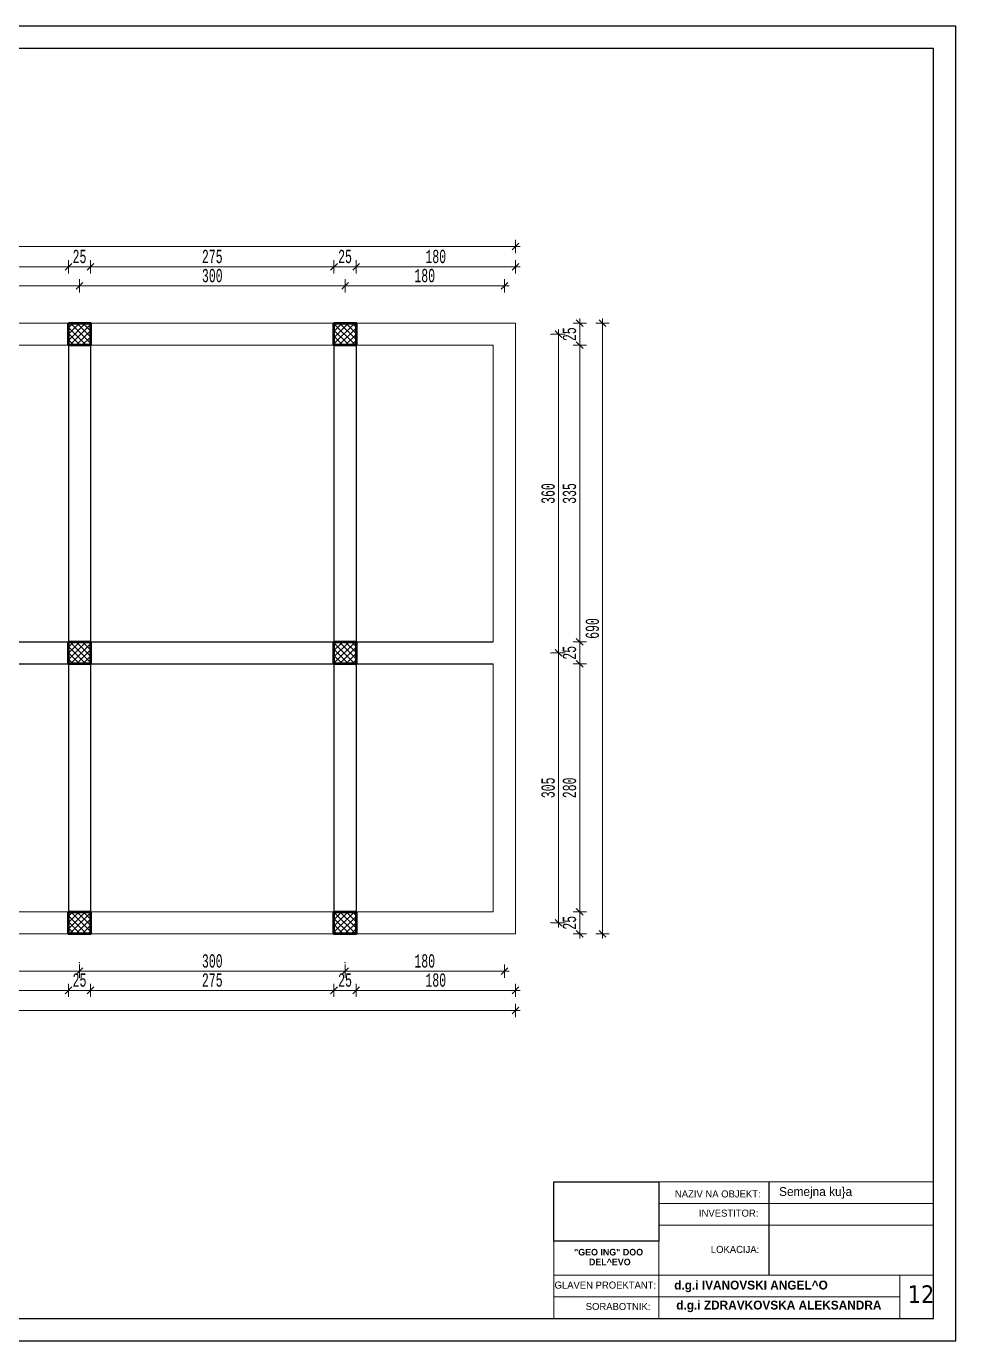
# Model space of a CAD drawing. Header units: inches. Extents: x -11900 to 13037, y 1089 to 2583.
# Drawn here: x 3080 to 4130, y 1089 to 2574 of the extents above; entities that cross this region are included whole.
import ezdxf

# ---------------------------------------------------------------- set-up
doc = ezdxf.new("R2010")
doc.units = ezdxf.units.IN
doc.header["$MEASUREMENT"] = 0
doc.linetypes.add('- Двойно прекъснати линии', pattern=[1093.611073, 529.166651, -211.666656, 141.111112, -211.666656])
for name, color, linetype in [('1 _ Плочи - Основни.Structural - Bearing', 7, 'Continuous'), ('6 _ - Конструктивни оси.Dimensioning', 7, 'Continuous'), ('PECAT', 7, 'Continuous'), ('Structural - Bearing', 7, 'Continuous')]:
    doc.layers.add(name, color=color, linetype=linetype)
doc.layers.add('KOTI', color=150, linetype='Continuous', lineweight=9)
doc.layers.add('Pecat_Pen_No__1', color=7, linetype='Continuous', lineweight=13)
doc.layers.add('New_Structural - Bearing_Pen_No__8', color=7, linetype='Continuous', lineweight=35, true_color=0xa80f02)
doc.styles.add('GENERATED_STYLE_5', font='arialbd.ttf')
doc.styles.add('koti', font='monotxt.shx', dxfattribs={"width": 0.6, "height": 15})
doc.styles.get("Standard").update_dxf_attribs({"font": 'arial.ttf'})
doc.dimstyles.new('100', dxfattribs={"dimtxt": 15, "dimasz": 0.1, "dimexe": 0.18, "dimexo": 0.0625, "dimgap": 4, "dimtad": 1, "dimdec": 0, "dimzin": 12, "dimdsep": 46, "dimtxsty": 'koti', "dimblk": 'A$C321216CB', "dimcen": 0.09, "dimse1": 1, "dimse2": 1, "dimclrd": 256, "dimclrt": 256, "dimadec": 3, "dimazin": 0, "dimtfac": 1, "dimtdec": 0, "dimtix": 1, "dimtmove": 2, "dimatfit": 3, "dimldrblk": 'A$C321216CB', "dimfxl": 0.18, "dimtolj": 1, "dimtzin": 0, "dimlwd": -1, "dimarcsym": 0})
picture_1 = doc.add_image_def('image1.jpg', size_in_pixel=(1216, 687))

# ---------------------------------------------------------------- blocks, each defined once
blk = doc.blocks.new('A$C321216CB')
for p, q in [((-54, 0), (54, 0)), ((-38, -38), (38, 38)), ((0, -75), (0, 75))]:
    blk.add_line(p, q)
blk = doc.blocks.new('*D384')
at = {"layer": 'Defpoints', "color": 0, "transparency": 16777216}
for p in [(3140.3, 2280.6), (2625.3, 2258.5), (3140.3, 2258.5)]:
    blk.add_point(p, dxfattribs=at)
at = {"layer": 'KOTI', "transparency": 16777216}
blk.add_line((2625.4, 2280.6), (3140.2, 2280.6), dxfattribs=at)
at = {"layer": 'KOTI', "transparency": 16777216, "xscale": 0.1, "yscale": 0.1, "zscale": 0.1, "rotation": 180}
blk.add_blockref('A$C321216CB', (2625.3, 2280.6), dxfattribs=at)
at = {"layer": 'KOTI', "transparency": 16777216, "xscale": 0.1, "yscale": 0.1, "zscale": 0.1}
blk.add_blockref('A$C321216CB', (3140.3, 2280.6), dxfattribs=at)
at = {"layer": 'KOTI', "transparency": 16777216, "insert": (2882.8, 2292.1), "char_height": 15, "attachment_point": 5, "style": 'koti'}
blk.add_mtext('\\A1;515', dxfattribs=at)
blk = doc.blocks.new('*D388')
at = {"layer": 'Defpoints', "color": 0, "transparency": 16777216}
for p in [(3127.8, 2302.2), (2637.6, 2238.5), (3127.8, 2238.5)]:
    blk.add_point(p, dxfattribs=at)
at = {"layer": 'KOTI', "transparency": 16777216}
blk.add_line((2637.7, 2302.2), (3127.7, 2302.2), dxfattribs=at)
at = {"layer": 'KOTI', "transparency": 16777216, "xscale": 0.1, "yscale": 0.1, "zscale": 0.1, "rotation": 180}
blk.add_blockref('A$C321216CB', (2637.6, 2302.2), dxfattribs=at)
at = {"layer": 'KOTI', "transparency": 16777216, "xscale": 0.1, "yscale": 0.1, "zscale": 0.1}
blk.add_blockref('A$C321216CB', (3127.8, 2302.2), dxfattribs=at)
at = {"layer": 'KOTI', "transparency": 16777216, "insert": (2882.7, 2313.7), "char_height": 15, "attachment_point": 5, "style": 'koti'}
blk.add_mtext('\\A1;490', dxfattribs=at)
blk = doc.blocks.new('*D389')
at = {"layer": 'Defpoints', "color": 0, "transparency": 16777216}
for p in [(3152.8, 2302.2), (3127.8, 2238.5), (3152.8, 2238.5)]:
    blk.add_point(p, dxfattribs=at)
at = {"layer": 'KOTI', "transparency": 16777216}
blk.add_line((3127.9, 2302.2), (3152.7, 2302.2), dxfattribs=at)
at = {"layer": 'KOTI', "transparency": 16777216, "xscale": 0.1, "yscale": 0.1, "zscale": 0.1, "rotation": 180}
blk.add_blockref('A$C321216CB', (3127.8, 2302.2), dxfattribs=at)
at = {"layer": 'KOTI', "transparency": 16777216, "xscale": 0.1, "yscale": 0.1, "zscale": 0.1}
blk.add_blockref('A$C321216CB', (3152.8, 2302.2), dxfattribs=at)
at = {"layer": 'KOTI', "transparency": 16777216, "insert": (3140.3, 2313.7), "char_height": 15, "attachment_point": 5, "style": 'koti'}
blk.add_mtext('\\A1;25', dxfattribs=at)
blk = doc.blocks.new('*D390')
at = {"layer": 'Defpoints', "color": 0, "transparency": 16777216}
for p in [(3440.3, 2280.6), (3140.3, 2258.5), (3440.3, 2238.5)]:
    blk.add_point(p, dxfattribs=at)
at = {"layer": 'KOTI', "transparency": 16777216}
blk.add_line((3140.4, 2280.6), (3440.2, 2280.6), dxfattribs=at)
at = {"layer": 'KOTI', "transparency": 16777216, "xscale": 0.1, "yscale": 0.1, "zscale": 0.1, "rotation": 180}
blk.add_blockref('A$C321216CB', (3140.3, 2280.6), dxfattribs=at)
at = {"layer": 'KOTI', "transparency": 16777216, "xscale": 0.1, "yscale": 0.1, "zscale": 0.1}
blk.add_blockref('A$C321216CB', (3440.3, 2280.6), dxfattribs=at)
at = {"layer": 'KOTI', "transparency": 16777216, "insert": (3290.3, 2292.1), "char_height": 15, "attachment_point": 5, "style": 'koti'}
blk.add_mtext('\\A1;300', dxfattribs=at)
blk = doc.blocks.new('*D391')
at = {"layer": 'Defpoints', "color": 0, "transparency": 16777216}
for p in [(3427.8, 2302.2), (3152.8, 2238.5), (3427.8, 2238.5)]:
    blk.add_point(p, dxfattribs=at)
at = {"layer": 'KOTI', "transparency": 16777216}
blk.add_line((3152.9, 2302.2), (3427.7, 2302.2), dxfattribs=at)
at = {"layer": 'KOTI', "transparency": 16777216, "xscale": 0.1, "yscale": 0.1, "zscale": 0.1, "rotation": 180}
blk.add_blockref('A$C321216CB', (3152.8, 2302.2), dxfattribs=at)
at = {"layer": 'KOTI', "transparency": 16777216, "xscale": 0.1, "yscale": 0.1, "zscale": 0.1}
blk.add_blockref('A$C321216CB', (3427.8, 2302.2), dxfattribs=at)
at = {"layer": 'KOTI', "transparency": 16777216, "insert": (3290.3, 2313.7), "char_height": 15, "attachment_point": 5, "style": 'koti'}
blk.add_mtext('\\A1;275', dxfattribs=at)
blk = doc.blocks.new('*D392')
at = {"layer": 'Defpoints', "color": 0, "transparency": 16777216}
for p in [(3452.8, 2302.2), (3427.8, 2238.5), (3452.8, 2238.5)]:
    blk.add_point(p, dxfattribs=at)
at = {"layer": 'KOTI', "transparency": 16777216}
blk.add_line((3427.9, 2302.2), (3452.7, 2302.2), dxfattribs=at)
at = {"layer": 'KOTI', "transparency": 16777216, "xscale": 0.1, "yscale": 0.1, "zscale": 0.1, "rotation": 180}
blk.add_blockref('A$C321216CB', (3427.8, 2302.2), dxfattribs=at)
at = {"layer": 'KOTI', "transparency": 16777216, "xscale": 0.1, "yscale": 0.1, "zscale": 0.1}
blk.add_blockref('A$C321216CB', (3452.8, 2302.2), dxfattribs=at)
at = {"layer": 'KOTI', "transparency": 16777216, "insert": (3440.3, 2313.7), "char_height": 15, "attachment_point": 5, "style": 'koti'}
blk.add_mtext('\\A1;25', dxfattribs=at)
blk = doc.blocks.new('*D393')
at = {"layer": 'Defpoints', "color": 0, "transparency": 16777216}
for p in [(3632.8, 2325.2), (2252.8, 2238.5), (3632.8, 2238.5)]:
    blk.add_point(p, dxfattribs=at)
at = {"layer": 'KOTI', "transparency": 16777216}
blk.add_line((2252.9, 2325.2), (3632.7, 2325.2), dxfattribs=at)
at = {"layer": 'KOTI', "transparency": 16777216, "xscale": 0.1, "yscale": 0.1, "zscale": 0.1, "rotation": 180}
blk.add_blockref('A$C321216CB', (2252.8, 2325.2), dxfattribs=at)
at = {"layer": 'KOTI', "transparency": 16777216, "xscale": 0.1, "yscale": 0.1, "zscale": 0.1}
blk.add_blockref('A$C321216CB', (3632.8, 2325.2), dxfattribs=at)
at = {"layer": 'KOTI', "transparency": 16777216, "insert": (2942.8, 2336.7), "char_height": 15, "attachment_point": 5, "style": 'koti'}
blk.add_mtext('\\A1;1380', dxfattribs=at)
blk = doc.blocks.new('*D395')
at = {"layer": 'Defpoints', "color": 0, "transparency": 16777216}
for p in [(2625.3, 1528.4), (3140.3, 1528.4), (3140.3, 1506.3)]:
    blk.add_point(p, dxfattribs=at)
at = {"layer": 'KOTI', "transparency": 16777216}
blk.add_line((2625.4, 1506.3), (3140.2, 1506.3), dxfattribs=at)
at = {"layer": 'KOTI', "transparency": 16777216, "xscale": 0.1, "yscale": 0.1, "zscale": 0.1, "rotation": 180}
blk.add_blockref('A$C321216CB', (2625.3, 1506.3), dxfattribs=at)
at = {"layer": 'KOTI', "transparency": 16777216, "xscale": 0.1, "yscale": 0.1, "zscale": 0.1}
blk.add_blockref('A$C321216CB', (3140.3, 1506.3), dxfattribs=at)
at = {"layer": 'KOTI', "transparency": 16777216, "insert": (2882.8, 1517.8), "char_height": 15, "attachment_point": 5, "style": 'koti'}
blk.add_mtext('\\A1;515', dxfattribs=at)
blk = doc.blocks.new('*D399')
at = {"layer": 'Defpoints', "color": 0, "transparency": 16777216}
for p in [(2637.6, 1548.5), (3127.8, 1548.5), (3127.8, 1484.7)]:
    blk.add_point(p, dxfattribs=at)
at = {"layer": 'KOTI', "transparency": 16777216}
blk.add_line((2637.7, 1484.7), (3127.7, 1484.7), dxfattribs=at)
at = {"layer": 'KOTI', "transparency": 16777216, "xscale": 0.1, "yscale": 0.1, "zscale": 0.1, "rotation": 180}
blk.add_blockref('A$C321216CB', (2637.6, 1484.7), dxfattribs=at)
at = {"layer": 'KOTI', "transparency": 16777216, "xscale": 0.1, "yscale": 0.1, "zscale": 0.1}
blk.add_blockref('A$C321216CB', (3127.8, 1484.7), dxfattribs=at)
at = {"layer": 'KOTI', "transparency": 16777216, "insert": (2882.7, 1496.2), "char_height": 15, "attachment_point": 5, "style": 'koti'}
blk.add_mtext('\\A1;490', dxfattribs=at)
blk = doc.blocks.new('*D400')
at = {"layer": 'Defpoints', "color": 0, "transparency": 16777216}
for p in [(3127.8, 1548.5), (3152.8, 1548.5), (3152.8, 1484.7)]:
    blk.add_point(p, dxfattribs=at)
at = {"layer": 'KOTI', "transparency": 16777216}
blk.add_line((3127.9, 1484.7), (3152.7, 1484.7), dxfattribs=at)
at = {"layer": 'KOTI', "transparency": 16777216, "xscale": 0.1, "yscale": 0.1, "zscale": 0.1, "rotation": 180}
blk.add_blockref('A$C321216CB', (3127.8, 1484.7), dxfattribs=at)
at = {"layer": 'KOTI', "transparency": 16777216, "xscale": 0.1, "yscale": 0.1, "zscale": 0.1}
blk.add_blockref('A$C321216CB', (3152.8, 1484.7), dxfattribs=at)
at = {"layer": 'KOTI', "transparency": 16777216, "insert": (3140.3, 1496.2), "char_height": 15, "attachment_point": 5, "style": 'koti'}
blk.add_mtext('\\A1;25', dxfattribs=at)
blk = doc.blocks.new('*D401')
at = {"layer": 'Defpoints', "color": 0, "transparency": 16777216}
for p in [(3440.3, 1548.5), (3140.3, 1528.4), (3440.3, 1506.3)]:
    blk.add_point(p, dxfattribs=at)
at = {"layer": 'KOTI', "transparency": 16777216}
blk.add_line((3140.4, 1506.3), (3440.2, 1506.3), dxfattribs=at)
at = {"layer": 'KOTI', "transparency": 16777216, "xscale": 0.1, "yscale": 0.1, "zscale": 0.1, "rotation": 180}
blk.add_blockref('A$C321216CB', (3140.3, 1506.3), dxfattribs=at)
at = {"layer": 'KOTI', "transparency": 16777216, "xscale": 0.1, "yscale": 0.1, "zscale": 0.1}
blk.add_blockref('A$C321216CB', (3440.3, 1506.3), dxfattribs=at)
at = {"layer": 'KOTI', "transparency": 16777216, "insert": (3290.3, 1517.8), "char_height": 15, "attachment_point": 5, "style": 'koti'}
blk.add_mtext('\\A1;300', dxfattribs=at)
blk = doc.blocks.new('*D402')
at = {"layer": 'Defpoints', "color": 0, "transparency": 16777216}
for p in [(3152.8, 1548.5), (3427.8, 1548.5), (3427.8, 1484.7)]:
    blk.add_point(p, dxfattribs=at)
at = {"layer": 'KOTI', "transparency": 16777216}
blk.add_line((3152.9, 1484.7), (3427.7, 1484.7), dxfattribs=at)
at = {"layer": 'KOTI', "transparency": 16777216, "xscale": 0.1, "yscale": 0.1, "zscale": 0.1, "rotation": 180}
blk.add_blockref('A$C321216CB', (3152.8, 1484.7), dxfattribs=at)
at = {"layer": 'KOTI', "transparency": 16777216, "xscale": 0.1, "yscale": 0.1, "zscale": 0.1}
blk.add_blockref('A$C321216CB', (3427.8, 1484.7), dxfattribs=at)
at = {"layer": 'KOTI', "transparency": 16777216, "insert": (3290.3, 1496.2), "char_height": 15, "attachment_point": 5, "style": 'koti'}
blk.add_mtext('\\A1;275', dxfattribs=at)
blk = doc.blocks.new('*D403')
at = {"layer": 'Defpoints', "color": 0, "transparency": 16777216}
for p in [(3427.8, 1548.5), (3452.8, 1548.5), (3452.8, 1484.7)]:
    blk.add_point(p, dxfattribs=at)
at = {"layer": 'KOTI', "transparency": 16777216}
blk.add_line((3427.9, 1484.7), (3452.7, 1484.7), dxfattribs=at)
at = {"layer": 'KOTI', "transparency": 16777216, "xscale": 0.1, "yscale": 0.1, "zscale": 0.1, "rotation": 180}
blk.add_blockref('A$C321216CB', (3427.8, 1484.7), dxfattribs=at)
at = {"layer": 'KOTI', "transparency": 16777216, "xscale": 0.1, "yscale": 0.1, "zscale": 0.1}
blk.add_blockref('A$C321216CB', (3452.8, 1484.7), dxfattribs=at)
at = {"layer": 'KOTI', "transparency": 16777216, "insert": (3440.3, 1496.2), "char_height": 15, "attachment_point": 5, "style": 'koti'}
blk.add_mtext('\\A1;25', dxfattribs=at)
blk = doc.blocks.new('*D404')
at = {"layer": 'Defpoints', "color": 0, "transparency": 16777216}
for p in [(2252.8, 1548.5), (3632.8, 1548.5), (3632.8, 1461.8)]:
    blk.add_point(p, dxfattribs=at)
at = {"layer": 'KOTI', "transparency": 16777216}
blk.add_line((2252.9, 1461.8), (3632.7, 1461.8), dxfattribs=at)
at = {"layer": 'KOTI', "transparency": 16777216, "xscale": 0.1, "yscale": 0.1, "zscale": 0.1, "rotation": 180}
blk.add_blockref('A$C321216CB', (2252.8, 1461.8), dxfattribs=at)
at = {"layer": 'KOTI', "transparency": 16777216, "xscale": 0.1, "yscale": 0.1, "zscale": 0.1}
blk.add_blockref('A$C321216CB', (3632.8, 1461.8), dxfattribs=at)
at = {"layer": 'KOTI', "transparency": 16777216, "insert": (2942.8, 1473.3), "char_height": 15, "attachment_point": 5, "style": 'koti'}
blk.add_mtext('\\A1;1380', dxfattribs=at)
blk = doc.blocks.new('*D406')
at = {"layer": 'Defpoints', "color": 0, "transparency": 16777216}
for p in [(3632.8, 2302.2), (3452.8, 2238.5), (3632.8, 2238.5)]:
    blk.add_point(p, dxfattribs=at)
at = {"layer": 'KOTI', "transparency": 16777216}
blk.add_line((3452.9, 2302.2), (3632.7, 2302.2), dxfattribs=at)
at = {"layer": 'KOTI', "transparency": 16777216, "xscale": 0.1, "yscale": 0.1, "zscale": 0.1, "rotation": 180}
blk.add_blockref('A$C321216CB', (3452.8, 2302.2), dxfattribs=at)
at = {"layer": 'KOTI', "transparency": 16777216, "xscale": 0.1, "yscale": 0.1, "zscale": 0.1}
blk.add_blockref('A$C321216CB', (3632.8, 2302.2), dxfattribs=at)
at = {"layer": 'KOTI', "transparency": 16777216, "insert": (3542.8, 2313.7), "char_height": 15, "attachment_point": 5, "style": 'koti'}
blk.add_mtext('\\A1;180', dxfattribs=at)
blk = doc.blocks.new('*D407')
at = {"layer": 'Defpoints', "color": 0, "transparency": 16777216}
for p in [(3452.8, 1548.5), (3632.8, 1548.5), (3632.8, 1484.7)]:
    blk.add_point(p, dxfattribs=at)
at = {"layer": 'KOTI', "transparency": 16777216}
blk.add_line((3452.9, 1484.7), (3632.7, 1484.7), dxfattribs=at)
at = {"layer": 'KOTI', "transparency": 16777216, "xscale": 0.1, "yscale": 0.1, "zscale": 0.1, "rotation": 180}
blk.add_blockref('A$C321216CB', (3452.8, 1484.7), dxfattribs=at)
at = {"layer": 'KOTI', "transparency": 16777216, "xscale": 0.1, "yscale": 0.1, "zscale": 0.1}
blk.add_blockref('A$C321216CB', (3632.8, 1484.7), dxfattribs=at)
at = {"layer": 'KOTI', "transparency": 16777216, "insert": (3542.8, 1496.2), "char_height": 15, "attachment_point": 5, "style": 'koti'}
blk.add_mtext('\\A1;180', dxfattribs=at)
blk = doc.blocks.new('*D408')
at = {"layer": 'Defpoints', "color": 0, "transparency": 16777216}
for p in [(3705.4, 2226), (3681.3, 1866), (3705.4, 1866)]:
    blk.add_point(p, dxfattribs=at)
at = {"layer": 'KOTI', "transparency": 16777216}
blk.add_line((3681.3, 2225.9), (3681.3, 1866.1), dxfattribs=at)
at = {"layer": 'KOTI', "transparency": 16777216, "xscale": 0.1, "yscale": 0.1, "zscale": 0.1}
for p, rotation in [((3681.3, 2226), 90), ((3681.3, 1866), 270)]:
    blk.add_blockref('A$C321216CB', p, dxfattribs=dict(at, rotation=rotation))
at = {"layer": 'KOTI', "transparency": 16777216, "insert": (3669.8, 2046), "char_height": 15, "attachment_point": 5, "rotation": 90, "style": 'koti'}
blk.add_mtext('\\A1;360', dxfattribs=at)
blk = doc.blocks.new('*D409')
at = {"layer": 'Defpoints', "color": 0, "transparency": 16777216}
for p in [(3632.8, 2213.5), (3632.8, 1878.5), (3705.4, 1878.5)]:
    blk.add_point(p, dxfattribs=at)
at = {"layer": 'KOTI', "transparency": 16777216}
blk.add_line((3705.4, 2213.4), (3705.4, 1878.6), dxfattribs=at)
at = {"layer": 'KOTI', "transparency": 16777216, "xscale": 0.1, "yscale": 0.1, "zscale": 0.1}
for p, rotation in [((3705.4, 2213.5), 90), ((3705.4, 1878.5), 270)]:
    blk.add_blockref('A$C321216CB', p, dxfattribs=dict(at, rotation=rotation))
at = {"layer": 'KOTI', "transparency": 16777216, "insert": (3693.9, 2046), "char_height": 15, "attachment_point": 5, "rotation": 90, "style": 'koti'}
blk.add_mtext('\\A1;335', dxfattribs=at)
blk = doc.blocks.new('*D410')
at = {"layer": 'Defpoints', "color": 0, "transparency": 16777216}
for p in [(3632.8, 1878.5), (3632.8, 1853.5), (3705.4, 1853.5)]:
    blk.add_point(p, dxfattribs=at)
at = {"layer": 'KOTI', "transparency": 16777216}
blk.add_line((3705.4, 1878.4), (3705.4, 1853.6), dxfattribs=at)
at = {"layer": 'KOTI', "transparency": 16777216, "xscale": 0.1, "yscale": 0.1, "zscale": 0.1}
for p, rotation in [((3705.4, 1878.5), 90), ((3705.4, 1853.5), 270)]:
    blk.add_blockref('A$C321216CB', p, dxfattribs=dict(at, rotation=rotation))
at = {"layer": 'KOTI', "transparency": 16777216, "insert": (3693.9, 1866), "char_height": 15, "attachment_point": 5, "rotation": 90, "style": 'koti'}
blk.add_mtext('\\A1;25', dxfattribs=at)
blk = doc.blocks.new('*D411')
at = {"layer": 'Defpoints', "color": 0, "transparency": 16777216}
for p in [(3632.8, 1853.5), (3632.8, 1573.5), (3705.4, 1573.5)]:
    blk.add_point(p, dxfattribs=at)
at = {"layer": 'KOTI', "transparency": 16777216}
blk.add_line((3705.4, 1853.4), (3705.4, 1573.6), dxfattribs=at)
at = {"layer": 'KOTI', "transparency": 16777216, "xscale": 0.1, "yscale": 0.1, "zscale": 0.1}
for p, rotation in [((3705.4, 1853.5), 90), ((3705.4, 1573.5), 270)]:
    blk.add_blockref('A$C321216CB', p, dxfattribs=dict(at, rotation=rotation))
at = {"layer": 'KOTI', "transparency": 16777216, "insert": (3693.9, 1713.5), "char_height": 15, "attachment_point": 5, "rotation": 90, "style": 'koti'}
blk.add_mtext('\\A1;280', dxfattribs=at)
blk = doc.blocks.new('*D412')
at = {"layer": 'Defpoints', "color": 0, "transparency": 16777216}
for p in [(3632.8, 1573.5), (3632.8, 1548.5), (3705.4, 1548.5)]:
    blk.add_point(p, dxfattribs=at)
at = {"layer": 'KOTI', "transparency": 16777216}
blk.add_line((3705.4, 1573.4), (3705.4, 1548.6), dxfattribs=at)
at = {"layer": 'KOTI', "transparency": 16777216, "xscale": 0.1, "yscale": 0.1, "zscale": 0.1}
for p, rotation in [((3705.4, 1573.5), 90), ((3705.4, 1548.5), 270)]:
    blk.add_blockref('A$C321216CB', p, dxfattribs=dict(at, rotation=rotation))
at = {"layer": 'KOTI', "transparency": 16777216, "insert": (3693.9, 1561), "char_height": 15, "attachment_point": 5, "rotation": 90, "style": 'koti'}
blk.add_mtext('\\A1;25', dxfattribs=at)
blk = doc.blocks.new('*D413')
at = {"layer": 'Defpoints', "color": 0, "transparency": 16777216}
for p in [(3632.8, 2238.5), (3632.8, 1548.5), (3731.3, 1548.5)]:
    blk.add_point(p, dxfattribs=at)
at = {"layer": 'KOTI', "transparency": 16777216}
blk.add_line((3731.3, 2238.4), (3731.3, 1548.6), dxfattribs=at)
at = {"layer": 'KOTI', "transparency": 16777216, "xscale": 0.1, "yscale": 0.1, "zscale": 0.1}
for p, rotation in [((3731.3, 2238.5), 90), ((3731.3, 1548.5), 270)]:
    blk.add_blockref('A$C321216CB', p, dxfattribs=dict(at, rotation=rotation))
at = {"layer": 'KOTI', "transparency": 16777216, "insert": (3719.8, 1893.5), "char_height": 15, "attachment_point": 5, "rotation": 90, "style": 'koti'}
blk.add_mtext('\\A1;690', dxfattribs=at)
blk = doc.blocks.new('*D414')
at = {"layer": 'Defpoints', "color": 0, "transparency": 16777216}
for p in [(3705.4, 1866), (3657.5, 1561), (3681.3, 1561)]:
    blk.add_point(p, dxfattribs=at)
at = {"layer": 'KOTI', "transparency": 16777216}
blk.add_line((3681.3, 1865.9), (3681.3, 1561.1), dxfattribs=at)
at = {"layer": 'KOTI', "transparency": 16777216, "xscale": 0.1, "yscale": 0.1, "zscale": 0.1}
for p, rotation in [((3681.3, 1866), 90), ((3681.3, 1561), 270)]:
    blk.add_blockref('A$C321216CB', p, dxfattribs=dict(at, rotation=rotation))
at = {"layer": 'KOTI', "transparency": 16777216, "insert": (3669.8, 1713.5), "char_height": 15, "attachment_point": 5, "rotation": 90, "style": 'koti'}
blk.add_mtext('\\A1;305', dxfattribs=at)
blk = doc.blocks.new('*D415')
at = {"layer": 'Defpoints', "color": 0, "transparency": 16777216}
for p in [(3616.8, 2238.5), (3705.4, 2238.5), (3632.8, 2213.5)]:
    blk.add_point(p, dxfattribs=at)
at = {"layer": 'KOTI', "transparency": 16777216}
blk.add_line((3705.4, 2213.6), (3705.4, 2238.4), dxfattribs=at)
at = {"layer": 'KOTI', "transparency": 16777216, "xscale": 0.1, "yscale": 0.1, "zscale": 0.1}
for p, rotation in [((3705.4, 2238.5), 90), ((3705.4, 2213.5), 270)]:
    blk.add_blockref('A$C321216CB', p, dxfattribs=dict(at, rotation=rotation))
at = {"layer": 'KOTI', "transparency": 16777216, "insert": (3693.9, 2226), "char_height": 15, "attachment_point": 5, "rotation": 90, "style": 'koti'}
blk.add_mtext('\\A1;25', dxfattribs=at)
blk = doc.blocks.new('*D416')
at = {"layer": 'Defpoints', "color": 0, "transparency": 16777216}
for p in [(3620.3, 2280.6), (3620.3, 2257.8), (3440.3, 2238.5)]:
    blk.add_point(p, dxfattribs=at)
at = {"layer": 'KOTI', "transparency": 16777216}
blk.add_line((3440.4, 2280.6), (3620.2, 2280.6), dxfattribs=at)
at = {"layer": 'KOTI', "transparency": 16777216, "xscale": 0.1, "yscale": 0.1, "zscale": 0.1, "rotation": 180}
blk.add_blockref('A$C321216CB', (3440.3, 2280.6), dxfattribs=at)
at = {"layer": 'KOTI', "transparency": 16777216, "xscale": 0.1, "yscale": 0.1, "zscale": 0.1}
blk.add_blockref('A$C321216CB', (3620.3, 2280.6), dxfattribs=at)
at = {"layer": 'KOTI', "transparency": 16777216, "insert": (3530.3, 2292.1), "char_height": 15, "attachment_point": 5, "style": 'koti'}
blk.add_mtext('\\A1;180', dxfattribs=at)
blk = doc.blocks.new('*D417')
at = {"layer": 'Defpoints', "color": 0, "transparency": 16777216}
for p in [(3440.3, 1548.5), (3620.3, 1534.9), (3620.3, 1506.3)]:
    blk.add_point(p, dxfattribs=at)
at = {"layer": 'KOTI', "transparency": 16777216}
blk.add_line((3440.4, 1506.3), (3620.2, 1506.3), dxfattribs=at)
at = {"layer": 'KOTI', "transparency": 16777216, "xscale": 0.1, "yscale": 0.1, "zscale": 0.1, "rotation": 180}
blk.add_blockref('A$C321216CB', (3440.3, 1506.3), dxfattribs=at)
at = {"layer": 'KOTI', "transparency": 16777216, "xscale": 0.1, "yscale": 0.1, "zscale": 0.1}
blk.add_blockref('A$C321216CB', (3620.3, 1506.3), dxfattribs=at)
at = {"layer": 'KOTI', "transparency": 16777216, "insert": (3530.3, 1517.8), "char_height": 15, "attachment_point": 5, "style": 'koti'}
blk.add_mtext('\\A1;180', dxfattribs=at)
blk = doc.blocks.new('A$C64DE500B')
at = {"layer": 'Structural - Bearing', "linetype": 'Continuous', "lineweight": 13}
h = blk.add_hatch(dxfattribs=at)
h.set_pattern_fill('1_БЕТОН_СГЛОБЯЕМИ_ЕЛЕМЕН_E7', color=256, scale=0.05, style=0, pattern_type=2)
h.set_pattern_definition([(45, (-5686.0305, -103.5566), (-3.5355335, 3.5355335), []), (135, (-5686.0305, -103.5566), (3.5355335, 3.5355335), [])])
h.paths.add_polyline_path([(25, 0), (25, 25), (0, 25), (0, 0)])
at = {"layer": 'New_Structural - Bearing_Pen_No__8', "color": 14, "linetype": 'Continuous', "lineweight": 50, "true_color": 0xa80f02}
blk.add_lwpolyline([(0, 25), (25, 25), (25, 0), (0, 0), (0, 25)], dxfattribs=at)

msp = doc.modelspace()

# ---------------------------------------------------------------- linework, layer by layer
for p, q in [((2252.8, 1878.5), (3607.8, 1878.5)), ((2252.8, 1853.5), (3607.8, 1853.5)), ((3919, 1268.4), (3919, 1162.8))]:
    msp.add_line(p, q)
for points in [[(2030.2, 1088.9), (4130.2, 1088.9), (4130.2, 2573.9), (2030.2, 2573.9)], [(2055.2, 1113.9), (4105.2, 1113.9), (4105.2, 2548.9), (2055.2, 2548.9)]]:
    msp.add_lwpolyline(points, close=True)
for points in [[(3127.8, 2213.5), (3127.8, 1878.5)], [(3152.8, 2213.5), (3152.8, 1878.5)], [(3427.8, 2213.5), (3427.8, 1878.5)], [(3452.8, 2213.5), (3452.8, 1878.5)], [(3127.8, 1853.5), (3127.8, 1573.5)], [(3152.8, 1853.5), (3152.8, 1573.5)], [(3427.8, 1853.5), (3427.8, 1573.5)], [(3452.8, 1853.5), (3452.8, 1573.5)]]:
    msp.add_lwpolyline(points)
at = {"layer": '1 _ Плочи - Основни.Structural - Bearing', "linetype": 'Continuous', "lineweight": 20, "ltscale": 0.01, "flags": 128}
msp.add_lwpolyline([(3452.8, 1548.5), (3632.8, 1548.5), (3632.8, 2238.5), (3452.8, 2238.5), (2252.8, 2238.5), (2252.8, 1548.5)], close=True, dxfattribs=at)
msp.add_lwpolyline([(3607.8, 1878.5), (3607.8, 2213.5), (3452.8, 2213.5), (2277.8, 2213.5), (2277.8, 1573.5), (3452.8, 1573.5), (3607.8, 1573.5), (3607.8, 1853.5)], dxfattribs=at)
at = {"layer": '6 _ - Конструктивни оси.Dimensioning', "linetype": '- Двойно прекъснати линии', "lineweight": 13, "ltscale": 0.01}
for p in [(3672.9, 2226), (3672.9, 2226), (3672.9, 1866), (3672.9, 1866), (3672.9, 1561), (3672.9, 1561)]:
    msp.add_point(p, dxfattribs=at)
at = {"layer": 'KOTI'}
for p in [(3681.3, 2226), (3681.3, 2226), (3681.3, 1866), (3681.3, 1866), (3681.3, 1561), (3681.3, 1561), (3140.3, 1516), (3140.3, 1516), (3440.3, 1516), (3440.3, 1516)]:
    msp.add_point(p, dxfattribs=at)
at = {"layer": 'PECAT', "linetype": 'Continuous', "lineweight": 13}
for p, q in [((3676.1, 1215.5), (3676.1, 1268.4)), ((3676.1, 1242), (3676.1, 1268.4)), ((3676.1, 1195.2), (3676.1, 1268.4)), ((4105.2, 1268.4), (3703, 1268.4)), ((3794.8, 1113.7), (3794.8, 1268.4)), ((3794.8, 1215.5), (3794.8, 1268.4)), ((3676.1, 1201.4), (3676.1, 1254.3)), ((3676.1, 1244), (3676.1, 1244)), ((3794.8, 1244), (4105.2, 1244)), ((3676.1, 1113.9), (3676.1, 1219.7)), ((3676.1, 1219.5), (3676.1, 1219.5)), ((3794.8, 1219.5), (4105.2, 1219.5)), ((3676.1, 1162.8), (4105.2, 1162.8)), ((3919, 1162.8), (4105.2, 1162.8)), ((4066.9, 1113.9), (4066.9, 1162.8)), ((3676.1, 1138.3), (4066.9, 1138.3))]:
    msp.add_line(p, q, dxfattribs=at)

# ---------------------------------------------------------------- block references
for p in [(3127.8, 2213.5), (3427.8, 2213.5), (3127.8, 1853.5), (3427.8, 1853.5), (3127.8, 1548.5), (3427.8, 1548.5)]:
    msp.add_blockref('A$C64DE500B', p)

# ---------------------------------------------------------------- texts
at = {"layer": 'PECAT', "ltscale": 0.1, "insert": (4076, 1151.4), "char_height": 20, "width": 45.6, "attachment_point": 1}
msp.add_mtext('{\\fTahoma|b0|i0|c0|p34;\\C0;12}', dxfattribs=at)
at = {"layer": 'Pecat_Pen_No__1', "linetype": 'Continuous', "style": 'GENERATED_STYLE_5'}
for s, insert, char_height, attachment_point in [('{\\fMAC C Swiss|b0|i0|c0|p34;Semejna ku\\}a}', (3930.7, 1262.4), 10, 1), ('{\\fMAC C Swiss|b0|i0|c0|p34;NAZIV NA OBJEKT:}', (3861.4, 1258.7), 8, 2), ('{\\fMAC C Swiss|b0|i0|c0|p34;LOKACIJA:}', (3880.9, 1196), 8, 2)]:
    msp.add_mtext(s, dxfattribs=dict(at, insert=insert, char_height=char_height, attachment_point=attachment_point))
for s, insert, char_height, width, attachment_point in [('{\\fMAC C Swiss|b0|i0|c0|p34;INVESTITOR:}', (3873.7, 1237), 8, 94.063, 2), ('{\\fMAC C Swiss|b0|i0|c0|p34;GLAVEN PROEKTANT:}', (3677, 1155.7), 8, 224.137, 1), ('{\\fMAC C Swiss|b1|i0|c0|p34;d.g.i IVANOVSKI ANGEL^ O }', (3812.2, 1156.7), 10, 328.61, 1), ('{\\fMAC C Swiss|b0|i0|c0|p34;SORABOTNIK:}', (3712.2, 1131.5), 8, 224.137, 1), ('\\pi-30,l40,t40;{\\fMAC C Swiss|b1|i0|c0|p34;d.g.i ZDRAVKOVSKA ALEKSANDRA   }', (3804.5, 1134.1), 10, 328.61, 1)]:
    msp.add_mtext(s, dxfattribs=dict(at, insert=insert, char_height=char_height, width=width, attachment_point=attachment_point))
at = {"layer": 'Pecat_Pen_No__1', "linetype": 'Continuous', "insert": (3738, 1183.3), "char_height": 7.5, "attachment_point": 5, "line_spacing_factor": 0.887159, "style": 'GENERATED_STYLE_5'}
msp.add_mtext('\\A1;{\\fMAC C Swiss|b1|i0|c0|p34;"GEO ING" DOO\\P DEL^ EVO}', dxfattribs=at)

# ---------------------------------------------------------------- dimensions: what is measured, and where the dimension line sits
at = {"layer": 'KOTI'}
for base, p1, p2, picture, middle in [((3632.8, 2325.2), (2252.8, 2238.5), (3632.8, 2238.5), '*D393', (2942.8, 2336.7)), ((3127.8, 2302.2), (2637.6, 2238.5), (3127.8, 2238.5), '*D388', (2882.7, 2313.7)), ((3152.8, 2302.2), (3127.8, 2238.5), (3152.8, 2238.5), '*D389', (3140.3, 2313.7)), ((3427.8, 2302.2), (3152.8, 2238.5), (3427.8, 2238.5), '*D391', (3290.3, 2313.7)), ((3452.8, 2302.2), (3427.8, 2238.5), (3452.8, 2238.5), '*D392', (3440.3, 2313.7)), ((3632.8, 2302.2), (3452.8, 2238.5), (3632.8, 2238.5), '*D406', (3542.8, 2313.7)), ((3140.3, 2280.6), (2625.3, 2258.5), (3140.3, 2258.5), '*D384', (2882.8, 2292.1)), ((3440.3, 2280.6), (3140.3, 2258.5), (3440.3, 2238.5), '*D390', (3290.3, 2292.1)), ((3620.3, 2280.6), (3440.3, 2238.5), (3620.3, 2257.8), '*D416', (3530.3, 2292.1)), ((3632.8, 1461.8), (2252.8, 1548.5), (3632.8, 1548.5), '*D404', (2942.8, 1473.3)), ((3127.8, 1484.7), (2637.6, 1548.5), (3127.8, 1548.5), '*D399', (2882.7, 1496.2)), ((3152.8, 1484.7), (3127.8, 1548.5), (3152.8, 1548.5), '*D400', (3140.3, 1496.2)), ((3440.3, 1506.3), (3140.3, 1528.4), (3440.3, 1548.5), '*D401', (3290.3, 1517.8)), ((3427.8, 1484.7), (3152.8, 1548.5), (3427.8, 1548.5), '*D402', (3290.3, 1496.2)), ((3452.8, 1484.7), (3427.8, 1548.5), (3452.8, 1548.5), '*D403', (3440.3, 1496.2)), ((3620.3, 1506.3), (3440.3, 1548.5), (3620.3, 1534.9), '*D417', (3530.3, 1517.8)), ((3632.8, 1484.7), (3452.8, 1548.5), (3632.8, 1548.5), '*D407', (3542.8, 1496.2)), ((3140.3, 1506.3), (2625.3, 1528.4), (3140.3, 1528.4), '*D395', (2882.8, 1517.8))]:
    dim = msp.add_linear_dim(base=base, p1=p1, p2=p2, dimstyle='100', dxfattribs=at)
    dim.commit()
    dim.dimension.update_dxf_attribs({"geometry": picture, "text_midpoint": middle})
for base, p1, p2, picture, middle in [((3705.4, 2238.5), (3632.8, 2213.5), (3616.8, 2238.5), '*D415', (3693.9, 2226)), ((3731.3, 1548.5), (3632.8, 2238.5), (3632.8, 1548.5), '*D413', (3719.8, 1893.5)), ((3681.3, 1866), (3705.4, 2226), (3705.4, 1866), '*D408', (3669.8, 2046)), ((3705.4, 1878.5), (3632.8, 2213.5), (3632.8, 1878.5), '*D409', (3693.9, 2046)), ((3705.4, 1853.5), (3632.8, 1878.5), (3632.8, 1853.5), '*D410', (3693.9, 1866)), ((3681.3, 1561), (3705.4, 1866), (3657.5, 1561), '*D414', (3669.8, 1713.5)), ((3705.4, 1573.5), (3632.8, 1853.5), (3632.8, 1573.5), '*D411', (3693.9, 1713.5)), ((3705.4, 1548.5), (3632.8, 1573.5), (3632.8, 1548.5), '*D412', (3693.9, 1561))]:
    dim = msp.add_linear_dim(base=base, p1=p1, p2=p2, angle=90, dimstyle='100', dxfattribs=at)
    dim.commit()
    dim.dimension.update_dxf_attribs({"geometry": picture, "text_midpoint": middle})

# ---------------------------------------------------------------- pictures from other files: only their frames are drawn
image = msp.add_image(picture_1, insert=(3676.1, 1201.4), size_in_units=(118.7, 67.1))
image.dxf.flags = 7

doc.saveas('drawing.dxf')
